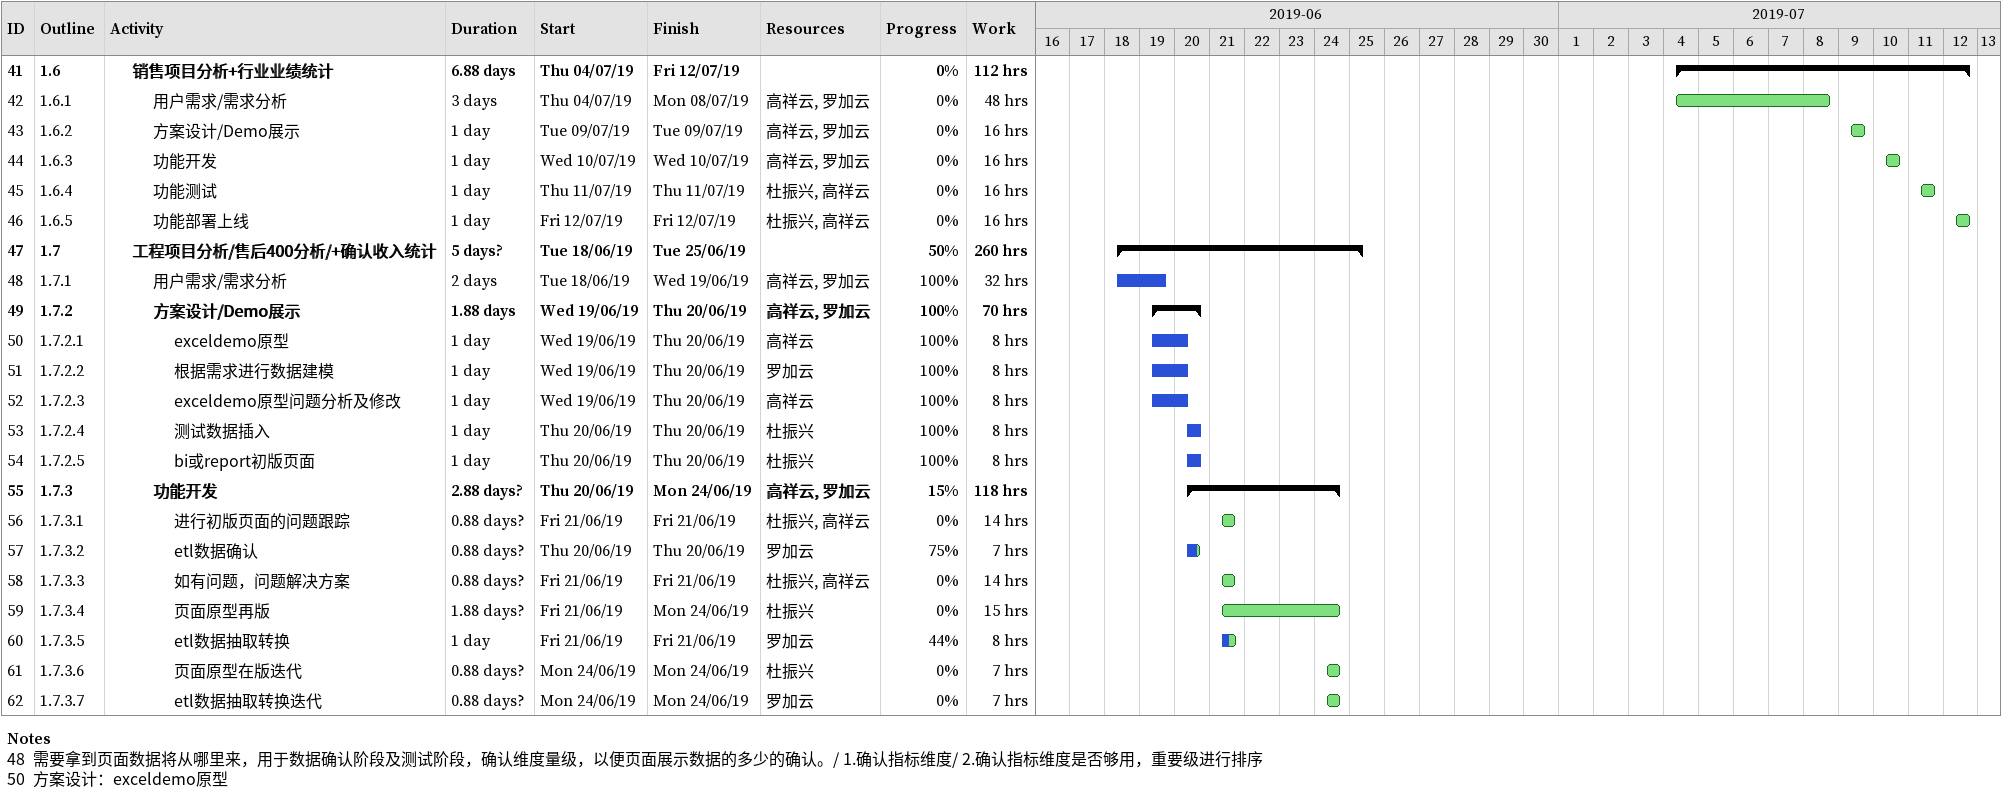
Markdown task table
| ID | WBS | Task | Duration | Start | Finish | Resources | % complete | Work (h) |
|---|---|---|---|---|---|---|---|---|
| 41 | 1.6 | **销售项目分析+行业业绩统计** | 6.88d | 2019-07-04 | 2019-07-12 |  | 0 | 112 |
| 42 | 1.6.1 | 用户需求/需求分析 | 3d | 2019-07-04 | 2019-07-08 | 高祥云, 罗加云 | 0 | 48 |
| 43 | 1.6.2 | 方案设计/Demo展示 | 1d | 2019-07-09 | 2019-07-09 | 高祥云, 罗加云 | 0 | 16 |
| 44 | 1.6.3 | 功能开发 | 1d | 2019-07-10 | 2019-07-10 | 高祥云, 罗加云 | 0 | 16 |
| 45 | 1.6.4 | 功能测试 | 1d | 2019-07-11 | 2019-07-11 | 杜振兴, 高祥云 | 0 | 16 |
| 46 | 1.6.5 | 功能部署上线 | 1d | 2019-07-12 | 2019-07-12 | 杜振兴, 高祥云 | 0 | 16 |
| 47 | 1.7 | **工程项目分析/售后400分析/+确认收入统计** | 5d? | 2019-06-18 | 2019-06-25 |  | 50 | 260 |
| 48 | 1.7.1 | 用户需求/需求分析 | 2d | 2019-06-18 | 2019-06-19 | 高祥云, 罗加云 | 100 | 32 |
| 49 | 1.7.2 | **方案设计/Demo展示** | 1.88d | 2019-06-19 | 2019-06-20 | 高祥云, 罗加云 | 100 | 70 |
| 50 | 1.7.2.1 | exceldemo原型 | 1d | 2019-06-19 | 2019-06-20 | 高祥云 | 100 | 8 |
| 51 | 1.7.2.2 | 根据需求进行数据建模 | 1d | 2019-06-19 | 2019-06-20 | 罗加云 | 100 | 8 |
| 52 | 1.7.2.3 | exceldemo原型问题分析及修改 | 1d | 2019-06-19 | 2019-06-20 | 高祥云 | 100 | 8 |
| 53 | 1.7.2.4 | 测试数据插入 | 1d | 2019-06-20 | 2019-06-20 | 杜振兴 | 100 | 8 |
| 54 | 1.7.2.5 | bi或report初版页面 | 1d | 2019-06-20 | 2019-06-20 | 杜振兴 | 100 | 8 |
| 55 | 1.7.3 | **功能开发** | 2.88d? | 2019-06-20 | 2019-06-24 | 高祥云, 罗加云 | 15 | 118 |
| 56 | 1.7.3.1 | 进行初版页面的问题跟踪 | 0.88d? | 2019-06-21 | 2019-06-21 | 杜振兴, 高祥云 | 0 | 14 |
| 57 | 1.7.3.2 | etl数据确认 | 0.88d? | 2019-06-20 | 2019-06-20 | 罗加云 | 75 | 7 |
| 58 | 1.7.3.3 | 如有问题，问题解决方案 | 0.88d? | 2019-06-21 | 2019-06-21 | 杜振兴, 高祥云 | 0 | 14 |
| 59 | 1.7.3.4 | 页面原型再版 | 1.88d? | 2019-06-21 | 2019-06-24 | 杜振兴 | 0 | 15 |
| 60 | 1.7.3.5 | etl数据抽取转换 | 1d | 2019-06-21 | 2019-06-21 | 罗加云 | 44 | 8 |
| 61 | 1.7.3.6 | 页面原型在版迭代 | 0.88d? | 2019-06-24 | 2019-06-24 | 杜振兴 | 0 | 7 |
| 62 | 1.7.3.7 | etl数据抽取转换迭代 | 0.88d? | 2019-06-24 | 2019-06-24 | 罗加云 | 0 | 7 |

Notes
- 48: 需要拿到页面数据将从哪里来，用于数据确认阶段及测试阶段，确认维度量级，以便页面展示数据的多少的确认。/ 1.确认指标维度/ 2.确认指标维度是否够用，重要级进行排序
- 50: 方案设计：exceldemo原型
